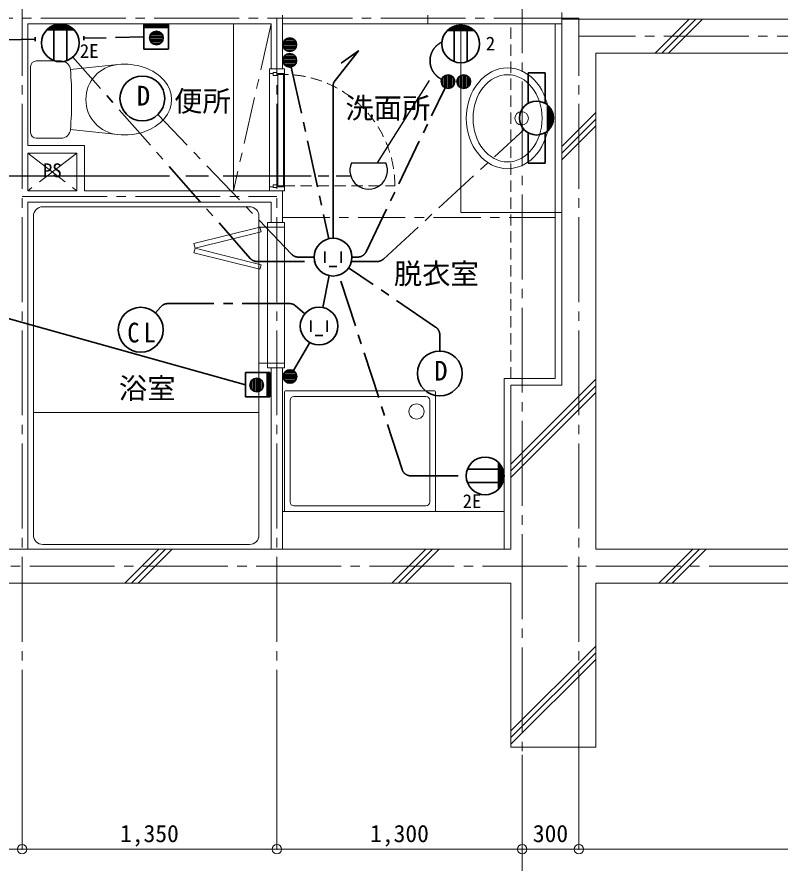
# Model space of a CAD drawing. Units: millimetres at full size, sheet at 1:50. Extents: x -9674 to 9699, y -6794 to 6791.
# Drawn here: x -735 to 3309, y -4278 to 207 of the extents above; entities that cross this region are included whole.
import ezdxf
from ezdxf.enums import TextEntityAlignment as Align

# ---------------------------------------------------------------- set-up
doc = ezdxf.new("R2010")
doc.units = ezdxf.units.MM
doc.header["$LTSCALE"] = 50
doc.header["$PDMODE"] = 32
doc.header["$PDSIZE"] = 50
for name, pattern in [('CHAIN1', [8, 5, -1, 1, -1]), ('CHAIN2', [12, 9, -1, 1, -1]), ('DASHED1', [1.8, 1.2, -0.6]), ('DASHED3', [4, 3, -1])]:
    doc.linetypes.add(name, pattern=pattern)
for name, color, linetype, lineweight in [('1-0_芯', 134, 'CHAIN2', 9), ('1-1_躯体', 134, 'Continuous', 9), ('1-2_間仕切', 134, 'Continuous', 9), ('1-3_建具', 134, 'Continuous', 9), ('1-4_仕上げ', 134, 'Continuous', 9), ('1-5_設備', 134, 'Continuous', 9), ('1-7_その他', 134, 'DASHED1', 9), ('1-8_ハッチ', 134, 'Continuous', 9), ('1-B_寸法', 134, 'Continuous', 9), ('1-C_梁', 134, 'DASHED1', 9), ('1-D_記号', 134, 'CHAIN1', 9), ('2-0_芯', 2, 'Continuous', 35), ('2-E', 2, 'Continuous', 35), ('3-3', 1, 'Continuous', 25), ('3-E', 3, 'Continuous', 35)]:
    doc.layers.add(name, color=color, linetype=linetype, lineweight=lineweight)
doc.layers.add('1-A_文字', color=134, linetype='Continuous')
doc.styles.add('ＭＳ ゴシック', font='')
doc.styles.get('ＭＳ ゴシック').set_extended_font_data('MS Gothic')

msp = doc.modelspace()

# ---------------------------------------------------------------- linework, layer by layer
at = {"layer": '1-0_芯'}
for p, q in [((1942.67, 5265.57), (1942.67, -3704.43)), ((-707.33, -3704.43), (-707.33, 1109.57)), ((-3007.33, 199.57), (2242.67, 199.57)), ((642.67, -3704.43), (642.67, 199.57)), ((2242.67, -3704.43), (2242.67, 199.57)), ((8542.67, 105.57), (2242.67, 105.57)), ((-707.33, -744.43), (642.67, -744.43)), ((-8467.33, -2704.43), (8542.67, -2704.43))]:
    msp.add_line(p, q, dxfattribs=at)
at = {"layer": '1-1_躯体'}
for p, q in [((2152.67, 195.57), (6832.67, 195.57)), ((2152.67, 195.57), (2152.67, -1744.43)), ((2332.67, 15.57), (2332.67, -2614.43)), ((2332.67, 15.57), (5207.67, 15.57)), ((1882.67, -1744.43), (1882.67, -2614.43)), ((1882.67, -1744.43), (2152.67, -1744.43)), ((1882.67, -2614.43), (-2617.33, -2614.43)), ((6382.67, -2614.43), (2332.67, -2614.43)), ((1882.67, -2794.43), (-2617.33, -2794.43)), ((1882.67, -2794.43), (1882.67, -3664.43)), ((6382.67, -2794.43), (2332.67, -2794.43)), ((2332.67, -2794.43), (2332.67, -3664.43)), ((1882.67, -3664.43), (2332.67, -3664.43))]:
    msp.add_line(p, q, dxfattribs=at)
at = {"layer": '1-2_間仕切'}
for p, q in [((2152.67, 230.57), (2152.67, 195.57)), ((672.67, -67.93), (672.67, 217.07)), ((1442.67, 169.57), (1442.67, 217.07)), ((-677.33, 169.57), (612.67, 169.57)), ((-677.33, -474.43), (-677.33, 169.57)), ((612.67, -67.93), (612.67, 169.57)), ((2152.67, 169.57), (1442.67, 169.57)), ((682.67, -692.93), (682.67, -92.93)), ((-677.33, -474.43), (-377.33, -474.43)), ((-377.33, -474.43), (-377.33, -714.43)), ((-677.33, -714.43), (-677.33, -514.43)), ((-677.33, -514.43), (-417.33, -514.43)), ((-417.33, -514.43), (-417.33, -714.43)), ((-677.33, -714.43), (-417.33, -714.43)), ((-377.33, -714.43), (612.67, -714.43)), ((672.67, -882.43), (672.67, -714.43)), ((612.67, -882.43), (612.67, -774.43)), ((612.67, -2614.43), (612.67, -1652.43)), ((672.67, -2614.43), (672.67, -1652.43))]:
    msp.add_line(p, q, dxfattribs=at)
msp.add_lwpolyline([(-677.33, -2614.43), (-677.33, -774.43), (612.67, -774.43)], dxfattribs=at)
at = {"layer": '1-3_建具'}
for p, q in [((1442.67, 169.57), (672.67, 169.57)), ((682.67, -67.93), (602.67, -67.93)), ((602.67, -92.93), (602.67, -67.93)), ((642.67, -87.93), (622.67, -87.93)), ((622.67, -87.93), (622.67, -102.93)), ((642.67, -102.93), (642.67, -87.93)), ((682.67, -92.93), (682.67, -67.93)), ((602.67, -92.93), (602.67, -692.93)), ((602.67, -92.93), (622.67, -92.93)), ((622.67, -102.93), (642.67, -102.93)), ((642.67, -92.93), (682.67, -92.93)), ((647.67, -97.93), (677.67, -97.93)), ((647.67, -687.93), (647.67, -97.93)), ((677.67, -97.93), (677.67, -687.93)), ((602.67, -692.93), (622.67, -692.93)), ((602.67, -714.43), (602.67, -692.93)), ((682.67, -714.43), (602.67, -714.43)), ((642.67, -682.93), (622.67, -682.93)), ((622.67, -682.93), (622.67, -697.93)), ((642.67, -692.93), (682.67, -692.93)), ((677.67, -687.93), (647.67, -687.93)), ((682.67, -714.43), (682.67, -692.93)), ((592.67, -882.43), (682.67, -882.43)), ((592.67, -907.43), (592.67, -882.43)), ((682.67, -907.43), (682.67, -882.43)), ((552.67, -907.43), (203.42, -994.74)), ((552.67, -907.43), (203.42, -994.74)), ((552.67, -907.43), (203.42, -994.74)), ((552.67, -907.43), (203.42, -994.74)), ((209.49, -1019), (558.74, -931.68)), ((558.74, -931.68), (552.67, -907.43)), ((682.67, -907.43), (592.67, -907.43)), ((592.67, -1627.43), (592.67, -907.43)), ((682.67, -1627.43), (682.67, -907.43)), ((209.49, -1019), (203.42, -994.74)), ((209.49, -1019), (203.42, -1043.25)), ((209.49, -1019), (558.74, -1106.31)), ((552.67, -1130.56), (203.42, -1043.25)), ((552.67, -1130.56), (203.42, -1043.25)), ((552.67, -1130.56), (203.42, -1043.25)), ((552.67, -1130.56), (203.42, -1043.25)), ((558.74, -1106.31), (552.67, -1130.56)), ((592.67, -1627.43), (682.67, -1627.43)), ((592.67, -1652.43), (592.67, -1627.43)), ((682.67, -1652.43), (592.67, -1652.43)), ((682.67, -1652.43), (682.67, -1627.43))]:
    msp.add_line(p, q, dxfattribs=at)
at = {"layer": '1-3_建具', "linetype": 'DASHED1'}
msp.add_line((677.67, -687.93), (1267.67, -687.93), dxfattribs=at)
at = {"layer": '1-3_建具'}
msp.add_lwpolyline([(622.67, -697.93), (642.67, -697.93), (642.67, -682.93)], dxfattribs=at)
at = {"layer": '1-3_建具', "linetype": 'DASHED1'}
msp.add_arc((677.67, -687.93), 590, 0, 90, dxfattribs=at)
at = {"layer": '1-4_仕上げ'}
msp.add_line((412.67, -714.43), (412.67, 169.57), dxfattribs=at)
at = {"layer": '1-5_設備'}
for p, q in [((1617.67, 169.57), (1617.67, -830.43)), ((-632.33, -26.09), (-501.08, -26.09)), ((-662.33, -406.09), (-662.33, -56.09)), ((-451.24, -72.09), (-200.17, -45.44)), ((-451.24, -390.09), (-200.17, -416.74)), ((-632.33, -436.09), (-501.08, -436.09)), ((497.67, -799.43), (-597.33, -799.43)), ((-647.33, -849.43), (-647.33, -2539.43)), ((547.67, -849.43), (547.67, -2539.43)), ((2152.67, -830.43), (1617.67, -830.43)), ((552.67, -907.43), (203.42, -994.74)), ((592.67, -907.43), (547.67, -907.43)), ((552.67, -1130.56), (203.42, -1043.25)), ((592.67, -1627.43), (547.67, -1627.43)), ((682.67, -2414.43), (682.67, -1779.43)), ((687.67, -1774.43), (1477.67, -1774.43)), ((1482.67, -1779.43), (1482.67, -2414.43)), ((712.67, -2364.43), (712.67, -1824.43)), ((732.67, -1804.43), (1432.67, -1804.43)), ((1452.67, -1824.43), (1452.67, -2364.43)), ((-647.33, -1889.43), (547.67, -1889.43)), ((672.67, -2414.43), (1847.67, -2414.43)), ((732.67, -2384.43), (1432.67, -2384.43)), ((497.67, -2589.43), (-597.33, -2589.43))]:
    msp.add_line(p, q, dxfattribs=at)
for centre, radius in [((1939.43, -330.43), 36), ((1382.67, -1884.43), 40)]:
    msp.add_circle(centre, radius, dxfattribs=at)
for centre, radius, start, end in [((-632.33, -56.09), 30, 90, 180), ((-501.08, -76.09), 50, 4.58408, 90), ((-2434.26, -231.09), 1989.39, 355.41591, 4.58408), ((-183.05, -231.09), 186.44, 95.269, 264.73099), ((-501.08, -386.09), 50, 270, 355.41591), ((-632.33, -406.09), 30, 180, 270), ((-597.33, -849.43), 50, 90, 180), ((497.67, -849.43), 50, 0, 90), ((687.67, -1779.43), 5, 90, 180), ((1477.67, -1779.43), 5, 0, 90), ((732.67, -1824.43), 20, 90, 180), ((1432.67, -1824.43), 20, 0, 90), ((732.67, -2364.43), 20, 180, 270), ((1432.67, -2364.43), 20, 270, 0), ((-597.33, -2539.43), 50, 180, 270), ((497.67, -2539.43), 50, 270, 0)]:
    msp.add_arc(centre, radius, start, end, dxfattribs=at)
msp.add_ellipse((-165.14, -231.09), major_axis=(250, 0), ratio=0.75, start_param=4.5717762, end_param=7.9945941, dxfattribs=at)
for major_axis, ratio in [((0, -267), 0.8202), ((0, -231), 0.7922)]:
    msp.add_ellipse((1865.03, -330.43), major_axis=major_axis, ratio=ratio, dxfattribs=at)
at = {"layer": '1-7_その他', "linetype": 'CHAIN1'}
for p, q in [((612.67, 169.57), (412.67, -714.43)), ((-677.33, -514.43), (-417.33, -714.43)), ((-417.33, -514.43), (-677.33, -714.43))]:
    msp.add_line(p, q, dxfattribs=at)
at = {"layer": '1-8_ハッチ'}
for p, q in [((2647.37, 15.57), (2827.37, 195.57)), ((2682.72, 15.57), (2862.72, 195.57)), ((2718.08, 15.57), (2898.08, 195.57)), ((2117.67, 169.57), (2117.67, -1709.43)), ((2152.67, -479.12), (2332.67, -299.12)), ((2152.67, -514.48), (2332.67, -334.48)), ((2152.67, -549.83), (2332.67, -369.83)), ((1847.67, -1709.43), (2117.67, -1709.43)), ((1847.67, -1709.43), (1847.67, -2614.43)), ((1882.67, -2163.33), (2332.67, -1713.33)), ((1882.67, -2198.69), (2332.67, -1748.69)), ((1882.67, -2234.05), (2332.67, -1784.05)), ((-162.63, -2794.43), (17.37, -2614.43)), ((-127.28, -2794.43), (52.72, -2614.43)), ((-91.92, -2794.43), (88.08, -2614.43)), ((1251.58, -2794.43), (1431.58, -2614.43)), ((1286.94, -2794.43), (1466.94, -2614.43)), ((1322.29, -2794.43), (1502.29, -2614.43)), ((2665.79, -2794.43), (2845.79, -2614.43)), ((2701.15, -2794.43), (2881.15, -2614.43)), ((2736.5, -2794.43), (2916.5, -2614.43)), ((1882.67, -3577.55), (2332.67, -3127.55)), ((1882.67, -3612.9), (2332.67, -3162.9)), ((1882.67, -3648.26), (2332.67, -3198.26))]:
    msp.add_line(p, q, dxfattribs=at)
at = {"layer": '1-B_寸法'}
for p, q in [((-707.33, -4204.43), (-707.33, -3704.43)), ((642.67, -4204.43), (642.67, -3704.43)), ((1942.67, -4454.43), (1942.67, -3704.43)), ((2242.67, -4204.43), (2242.67, -3704.43)), ((-707.33, -4204.43), (-3007.33, -4204.43)), ((642.67, -4204.43), (-707.33, -4204.43)), ((1942.67, -4204.43), (642.67, -4204.43)), ((1942.67, -4204.43), (2242.67, -4204.43)), ((2242.67, -4204.43), (6772.67, -4204.43))]:
    msp.add_line(p, q, dxfattribs=at)
for p in [(-707.33, -4204.43), (642.67, -4204.43), (1942.67, -4204.43), (2242.67, -4204.43)]:
    msp.add_point(p, dxfattribs=at)
at = {"layer": '1-C_梁'}
msp.add_line((1882.67, -1709.43), (1882.67, 169.57), dxfattribs=at)
at = {"layer": '1-D_記号'}
msp.add_line((672.67, -855.43), (2117.67, -855.43), dxfattribs=at)
at = {"layer": '2-0_芯'}
for p, q in [((-433.3, 139.32), (-576.13, 139.32)), ((-436.37, 142.32), (-573.06, 142.32)), ((-443.4, 148.32), (-566.02, 148.32)), ((-452.03, 154.32), (-557.39, 154.32)), ((-463.25, 160.32), (-546.18, 160.32)), ((-539.71, 163), (-539.71, -24.39)), ((-480.39, 166.32), (-529.03, 166.32)), ((-469.71, 163), (-469.71, -24.39)), ((1685.05, 137.2), (1548.36, 137.2)), ((1678.01, 143.2), (1555.39, 143.2)), ((1669.38, 149.2), (1564.02, 149.2)), ((1658.17, 155.2), (1575.24, 155.2)), ((1581.7, 157.88), (1581.7, -29.51)), ((1641.02, 161.2), (1592.38, 161.2)), ((1651.7, 157.88), (1651.7, -29.51)), ((1688.12, 134.2), (1545.29, 134.2)), ((746.79, 60), (674.78, 60)), ((745.49, 69.61), (676.08, 69.61)), ((745.49, 50.4), (676.08, 50.4)), ((741.24, 79.21), (680.33, 79.21)), ((732.39, 88.81), (689.18, 88.81)), ((741.24, 40.8), (680.33, 40.8)), ((732.39, 31.2), (689.18, 31.2)), ((732.39, 5.46), (689.18, 5.46)), ((746.79, -23.34), (674.78, -23.34)), ((745.49, -13.74), (676.08, -13.74)), ((745.49, -32.95), (676.08, -32.95)), ((741.24, -4.14), (680.33, -4.14)), ((741.24, -42.55), (680.33, -42.55)), ((732.39, -52.15), (689.18, -52.15)), ((1973.59, -88.81), (2063.61, -88.81)), ((1973.59, -250.9), (1973.59, -88.81)), ((2063.61, -88.81), (2063.61, -250.9)), ((1520.74, -157.75), (1520.74, -114.54)), ((1530.35, -166.6), (1530.35, -105.68)), ((1539.95, -170.84), (1539.95, -101.44)), ((1549.55, -172.15), (1549.55, -100.13)), ((1559.15, -170.84), (1559.15, -101.44)), ((1568.75, -166.6), (1568.75, -105.68)), ((1578.36, -157.75), (1578.36, -114.54)), ((1604.09, -157.75), (1604.09, -114.54)), ((1613.69, -166.6), (1613.69, -105.68)), ((1623.3, -170.84), (1623.3, -101.44)), ((1632.9, -172.15), (1632.9, -100.13)), ((1642.5, -170.84), (1642.5, -101.44)), ((1652.1, -166.6), (1652.1, -105.68)), ((1661.7, -157.75), (1661.7, -114.54)), ((940.22, -160.75), (940.22, -966.26)), ((2077.39, -260.68), (2077.39, -397.02)), ((2080.39, -263.39), (2080.39, -394.31)), ((2086.39, -269.63), (2086.39, -388.08)), ((2092.39, -277.3), (2092.39, -380.41)), ((2098.39, -287.18), (2098.39, -370.32)), ((2104.39, -301.59), (2104.39, -356.11)), ((1973.59, -568.9), (1973.59, -406.81)), ((2063.61, -406.81), (2063.61, -568.9)), ((2063.61, -568.9), (1973.59, -568.9)), ((920.39, -1164.27), (886.17, -1333.49)), ((748.14, -1698.87), (676.12, -1698.87)), ((746.83, -1689.26), (677.43, -1689.26)), ((742.59, -1679.66), (681.67, -1679.66)), ((733.73, -1670.06), (690.53, -1670.06)), ((746.83, -1708.47), (677.43, -1708.47)), ((742.59, -1718.07), (681.67, -1718.07)), ((733.73, -1727.67), (690.53, -1727.67)), ((1839.91, -2190.86), (1652.51, -2190.86)), ((1816.22, -2297.28), (1816.22, -2154.45)), ((1819.23, -2294.21), (1819.23, -2157.52)), ((1825.23, -2287.17), (1825.23, -2164.55)), ((1831.23, -2278.54), (1831.23, -2173.18)), ((1837.23, -2267.33), (1837.23, -2184.4)), ((1843.23, -2250.18), (1843.23, -2201.54)), ((1839.91, -2260.86), (1652.51, -2260.86))]:
    msp.add_line(p, q, dxfattribs=at)
at = {"layer": '2-0_芯', "linetype": 'CHAIN1'}
for p, q in [((501.22, -1072.71), (-438.6, -5.75)), ((718.52, -58.51), (918.73, -968.6)), ((1114.94, -1037.96), (1533.92, -168.58)), ((720.95, -1050.85), (11.98, -310.93)), ((1206.85, -1076.44), (1952.38, -389.84)), ((757.06, -1066.26), (840.22, -1066.26)), ((1069.9, -1066.26), (1040.21, -1066.26)), ((538.74, -1089.66), (843, -1089.66)), ((1172.98, -1089.66), (1037.43, -1089.66)), ((1305.97, -2191.32), (971.13, -1161.35)), ((1483.81, -1436.68), (1022.85, -1122.57)), ((27.73, -1329.48), (-0.51, -1361.71)), ((709.24, -1312.43), (65.34, -1312.43)), ((741.83, -1324.51), (790.5, -1366.33)), ((1505.65, -1478), (1505.65, -1564.11)), ((730.12, -1667.68), (816.38, -1518.12)), ((1353.52, -2225.86), (1646.19, -2225.86))]:
    msp.add_line(p, q, dxfattribs=at)
at = {"layer": '2-0_芯'}
msp.add_lwpolyline([(950.91, -129.84), (1074.67, 27.53), (982.97, -38.99)], dxfattribs=at)
for centre, radius in [((-504.71, 69.31), 100.02), ((1616.7, 64.19), 100.02), ((710.79, 60), 36.01), ((710.79, -23.34), 36.01), ((1549.55, -136.14), 36.01), ((1632.9, -136.14), 36.01), ((2018.6, -328.85), 90.02), ((940.22, -1066.26), 100), ((866.35, -1431.5), 100), ((712.13, -1698.87), 36.01), ((1746.21, -2225.86), 100.02)]:
    msp.add_circle(centre, radius, dxfattribs=at)
at = {"layer": '2-0_芯', "linetype": 'CHAIN1'}
for centre, radius, start, end in [((1563.54, -25.42), 109.5, 115.07293, 244.08195), ((538.74, -1039.66), 50, 221.37467, 270), ((757.06, -1016.26), 50, 223.77672, 270), ((1069.9, -1016.26), 50, 270, 334.26954), ((1172.98, -1039.66), 50, 270, 312.6438), ((65.34, -1362.43), 50, 90, 138.775), ((709.24, -1362.43), 50, 49.32988, 90), ((1455.65, -1478), 50, 0, 55.7281), ((1353.52, -2175.86), 50, 198.0092, 270)]:
    msp.add_arc(centre, radius, start, end, dxfattribs=at)
at = {"layer": '2-0_芯'}
msp.add_arc((990.22, -160.75), 50, 141.8166, 180, dxfattribs=at)
at = {"layer": '2-E'}
for p, q in [((897.14, -1036.26), (897.14, -1096.26)), ((983.29, -1036.26), (983.29, -1096.26)), ((960.22, -1115.59), (920.22, -1115.59)), ((823.27, -1401.5), (823.27, -1461.5)), ((909.42, -1401.5), (909.42, -1461.5)), ((886.35, -1480.83), (846.35, -1480.83))]:
    msp.add_line(p, q, dxfattribs=at)
for centre in [(-70.2, -225.17), (-78.79, -1451.05), (1505.65, -1682.89)]:
    msp.add_circle(centre, 118.77, dxfattribs=at)
at = {"layer": '3-3'}
for p, q in [((1449.89, -129.51), (1173.32, -566.01)), ((1037.28, -566.01), (1220.65, -566.01)), ((-1013.1, -636.02), (73.31, -636.02)), ((160.5, -636.02), (280.9, -636.02)), ((357.71, -636.02), (824.99, -636.02)), ((860.98, -636.02), (917.72, -636.02)), ((956.47, -636.02), (1033.54, -636.02))]:
    msp.add_line(p, q, dxfattribs=at)
msp.add_arc((1128.96, -606.01), 100.03, 156.4305, 23.56947, dxfattribs=at)
at = {"layer": '3-E'}
for p, q in [((-62.39, 165.94), (-62.39, 35.94)), ((67.61, 165.94), (-62.39, 165.94)), ((67.61, 160.94), (-62.39, 160.94)), ((67.61, 155.94), (-62.39, 155.94)), ((67.61, 150.94), (-62.39, 150.94)), ((67.61, 35.94), (67.61, 165.94)), ((-638.56, 99.34), (-638.16, 79.34)), ((-380.02, 104.55), (-379.61, 84.55)), ((-31.56, 95.56), (40.46, 95.56)), ((-30.25, 105.16), (39.15, 105.16)), ((-26.01, 114.77), (34.91, 114.77)), ((-17.15, 124.37), (26.06, 124.37)), ((-30.25, 85.96), (39.15, 85.96)), ((-26.01, 76.36), (34.91, 76.36)), ((-17.15, 66.76), (26.06, 66.76)), ((-62.39, 35.94), (67.61, 35.94)), ((-827.18, -1378.76), (476.09, -1742.3)), ((476.09, -1677.3), (476.09, -1807.3)), ((606.09, -1677.3), (476.09, -1677.3)), ((591.09, -1807.3), (591.09, -1677.3)), ((596.09, -1807.3), (596.09, -1677.3)), ((601.09, -1807.3), (601.09, -1677.3)), ((606.09, -1807.3), (606.09, -1677.3)), ((506.9, -1722.55), (506.9, -1765.75)), ((516.51, -1713.69), (516.51, -1774.61)), ((526.11, -1709.45), (526.11, -1778.85)), ((535.71, -1708.14), (535.71, -1780.16)), ((545.31, -1709.45), (545.31, -1778.85)), ((554.91, -1713.69), (554.91, -1774.61)), ((564.52, -1722.55), (564.52, -1765.75)), ((476.09, -1807.3), (606.09, -1807.3))]:
    msp.add_line(p, q, dxfattribs=at)
at = {"layer": '3-E', "linetype": 'DASHED3'}
for p, q in [((-62.39, 100.94), (-379.82, 94.55)), ((-638.36, 89.34), (-1103.75, 79.96))]:
    msp.add_line(p, q, dxfattribs=at)
at = {"layer": '3-E'}
for centre in [(4.45, 95.56), (535.71, -1744.15)]:
    msp.add_circle(centre, 36.01, dxfattribs=at)

# ---------------------------------------------------------------- texts
at = {"layer": '1-A_文字', "style": 'ＭＳ ゴシック'}
for s, height, p in [('便所', 110, (98.35, -327.35)), ('洗面所', 110, (1005.5, -363.82)), ('PS', 73.31, (-597.33, -664.43)), ('脱衣室', 110, (1262.4, -1241.95)), ('浴室', 110, (-194.65, -1849.17))]:
    msp.add_text(s, height=height, dxfattribs=at).set_placement(p, align=Align.BOTTOM_LEFT)
at = {"layer": '1-B_寸法', "style": 'ＭＳ ゴシック'}
for s, p in [('1,350', (-188.58, -4194.43)), ('1,300', (1136.42, -4194.43)), ('300', (1998.92, -4194.43))]:
    msp.add_text(s, height=91.64, dxfattribs=at).set_placement(p, align=Align.BOTTOM_LEFT)
at = {"layer": '2-0_芯', "color": 7, "style": 'ＭＳ ゴシック'}
for s, p in [('2', (1749.52, 7.36)), ('2E', (-401.92, -32.36)), ('2E', (1626.84, -2418.41))]:
    msp.add_text(s, height=73.31, dxfattribs=at).set_placement(p, align=Align.BOTTOM_LEFT)
at = {"layer": '2-E', "color": 7, "style": 'ＭＳ ゴシック'}
for p in [(-99.72, -294.08), (1476.13, -1751.79)]:
    msp.add_text('D', height=104.5, dxfattribs=at).set_placement(p, align=Align.BOTTOM_LEFT)
at = {"layer": '2-E', "color": 7, "insert": (-149.87, -1519.95), "char_height": 104.5, "attachment_point": 7, "style": 'ＭＳ ゴシック'}
msp.add_mtext('\\T1.36;\\W0.9;CL', dxfattribs=at)

doc.saveas('drawing.dxf')
